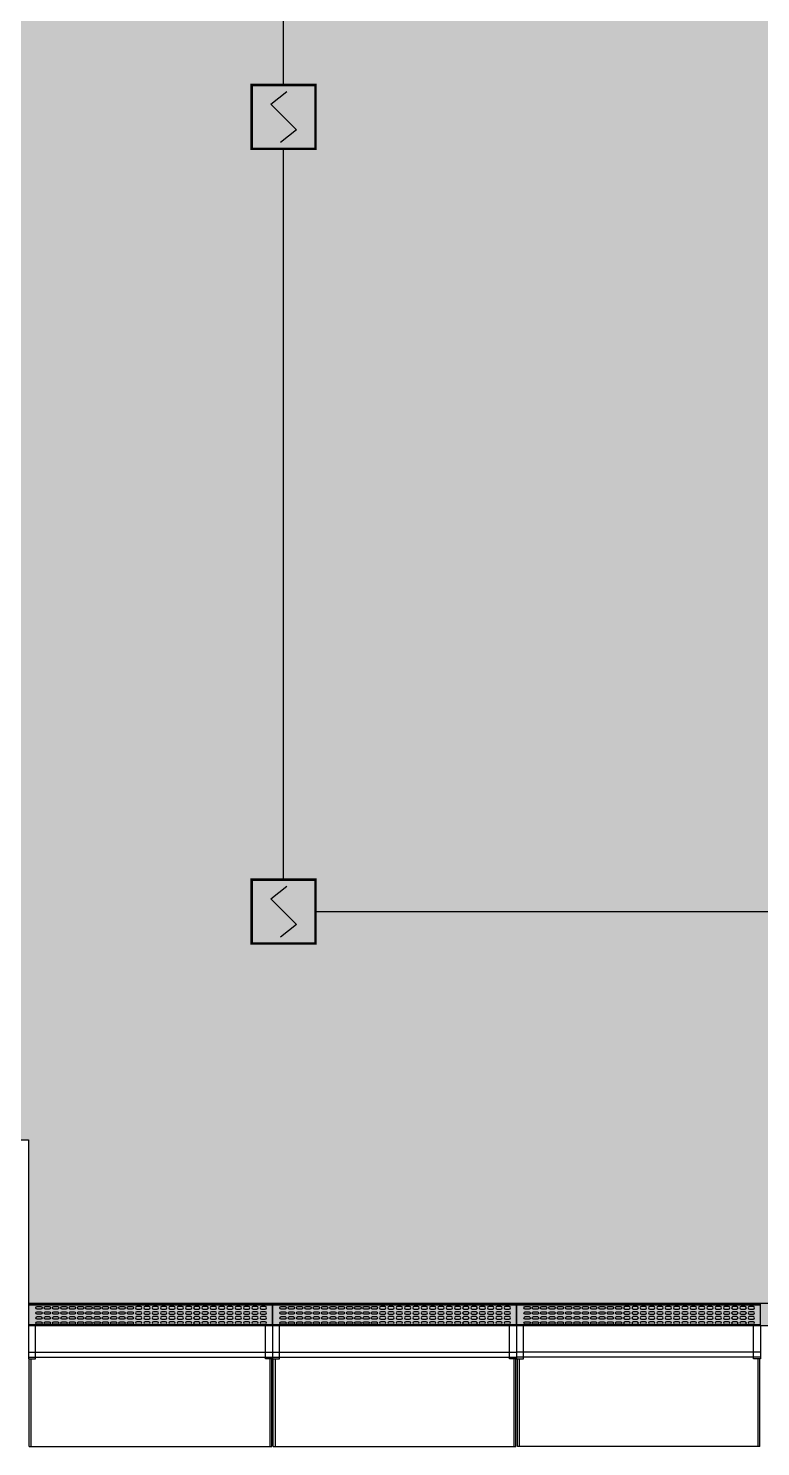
# Model space of a CAD drawing. Extents: x -284868 to 304789, y -137694 to 137894.
# Drawn here: x 217338 to 223068, y -119538 to -108435 of the extents above; entities that cross this region are included whole.
import ezdxf
from ezdxf.enums import TextEntityAlignment as Align

# ---------------------------------------------------------------- set-up
doc = ezdxf.new("R2010")
doc.units = 0
doc.layers.get('0').update_dxf_attribs({"linetype": 'CONTINUOUS'})
for name, color, linetype in [('0-窗', 11, 'CONTINUOUS'), ('0-非设计区域', 251, 'CONTINUOUS'), ('E-FIRE-CIRC', 120, 'CONTINUOUS'), ('E-FIRE-EQPM', 3, 'CONTINUOUS'), ('F-地漏', 8, 'CONTINUOUS'), ('WIRE-照明', 130, 'CONTINUOUS')]:
    doc.layers.add(name, color=color, linetype=linetype)
doc.styles.get("Standard").update_dxf_attribs({"font": 'GBENOR', "bigfont": 'GBCBIG'})

# ---------------------------------------------------------------- blocks, each defined once
blk = doc.blocks.new('A$C3B8026B3')
for p, q in [((27505, 950), (29305, 950)), ((29415, 950), (31215, 950)), ((33125, 950), (31325, 950))]:
    blk.add_line(p, q)
for points in [[(27450, 688), (27505, 688), (27505, 950), (27450, 950)], [(29360, 688), (29305, 688), (29305, 950), (29360, 950)], [(29360, 688), (29415, 688), (29415, 950), (29360, 950)], [(31270, 688), (31215, 688), (31215, 950), (31270, 950)], [(31270, 688), (31325, 688), (31325, 950), (31270, 950)], [(33180, 688), (33125, 688), (33125, 950), (33180, 950)]]:
    blk.add_lwpolyline(points, close=True)
for points in [[(27450, 738), (29360, 738)], [(27450, 700), (29360, 700)], [(29360, 738), (31270, 738)], [(29360, 700), (31270, 700)], [(33180, 738), (31270, 738)], [(33180, 700), (31270, 700)], [(27456, 0), (29354, 0)], [(29366, 0), (31264, 0)], [(33174, 0), (31276, 0)]]:
    blk.add_lwpolyline(points)
at = {"elevation": 0}
for points in [[(27456, 0), (27456, 688), (27470, 688), (27470, 0)], [(29354, 0), (29354, 688), (29339, 688), (29339, 0)], [(29366, 0), (29366, 688), (29380, 688), (29380, 0)], [(31264, 0), (31264, 688), (31249, 688), (31249, 0)], [(31276, 0), (31276, 688), (31290, 688), (31290, 0)], [(33174, 0), (33174, 688), (33159, 688), (33159, 0)]]:
    blk.add_lwpolyline(points, dxfattribs=at)
blk = doc.blocks.new('A$C06C71976')
for p, q in [((-1904, 160, 0), (0, 160)), ((-1904, 158, 0), (0, 158))]:
    blk.add_line(p, q)
blk.add_lwpolyline([(-1904, 171), (0, 171), (0, 0), (-1904, 0)], close=True)
for points in [[(-1839, 144), (-1809, 144, -1), (-1809, 124), (-1839, 124, -0.999999)], [(-1774, 144), (-1744, 144, -1), (-1744, 124), (-1774, 124, -0.999999)], [(-1709, 144), (-1679, 144, -1), (-1679, 124), (-1709, 124, -0.999999)], [(-1644, 144), (-1614, 144, -1), (-1614, 124), (-1644, 124, -0.999999)], [(-1579, 144), (-1549, 144, -1), (-1549, 124), (-1579, 124, -0.999999)], [(-1514, 144), (-1484, 144, -1), (-1484, 124), (-1514, 124, -0.999999)], [(-1449, 144), (-1419, 144, -1), (-1419, 124), (-1449, 124, -0.999999)], [(-1384, 144), (-1354, 144, -1), (-1354, 124), (-1384, 124, -0.999999)], [(-1319, 144), (-1289, 144, -1), (-1289, 124), (-1319, 124, -0.999999)], [(-1254, 144), (-1224, 144, -1), (-1224, 124), (-1254, 124, -0.999999)], [(-1189, 144), (-1159, 144, -1), (-1159, 124), (-1189, 124, -0.999999)], [(-1124, 144), (-1094, 144, -1), (-1094, 124), (-1124, 124, -0.999999)], [(-1029, 144), (-1059, 144, 1), (-1059, 124), (-1029, 124, 0.999999)], [(-964, 144), (-994, 144, 1), (-994, 124), (-964, 124, 0.999999)], [(-899, 144), (-929, 144, 1), (-929, 124), (-899, 124, 0.999999)], [(-834, 144), (-864, 144, 1), (-864, 124), (-834, 124, 0.999999)], [(-769, 144), (-799, 144, 1), (-799, 124), (-769, 124, 0.999999)], [(-704, 144), (-734, 144, 1), (-734, 124), (-704, 124, 0.999999)], [(-639, 144), (-669, 144, 1), (-669, 124), (-639, 124, 0.999999)], [(-574, 144), (-604, 144, 1), (-604, 124), (-574, 124, 0.999999)], [(-509, 144), (-539, 144, 1), (-539, 124), (-509, 124, 0.999999)], [(-444, 144), (-474, 144, 1), (-474, 124), (-444, 124, 0.999999)], [(-379, 144), (-409, 144, 1), (-409, 124), (-379, 124, 0.999999)], [(-314, 144), (-344, 144, 1), (-344, 124), (-314, 124, 0.999999)], [(-249, 144), (-279, 144, 1), (-279, 124), (-249, 124, 0.999999)], [(-184, 144), (-214, 144, 1), (-214, 124), (-184, 124, 0.999999)], [(-119, 144), (-149, 144, 1), (-149, 124), (-119, 124, 0.999999)], [(-54, 144), (-84, 144, 1), (-84, 124), (-54, 124, 0.999999)], [(-1839, 104), (-1809, 104, -1), (-1809, 84), (-1839, 84, -0.999999)], [(-1839, 65), (-1809, 65, -1), (-1809, 45), (-1839, 45, -0.999999)], [(-1839, 25), (-1809, 25, -1), (-1809, 5), (-1839, 5, -0.999999)], [(-1774, 104), (-1744, 104, -1), (-1744, 84), (-1774, 84, -0.999999)], [(-1774, 65), (-1744, 65, -1), (-1744, 45), (-1774, 45, -0.999999)], [(-1774, 25), (-1744, 25, -1), (-1744, 5), (-1774, 5, -0.999999)], [(-1709, 104), (-1679, 104, -1), (-1679, 84), (-1709, 84, -0.999999)], [(-1709, 65), (-1679, 65, -1), (-1679, 45), (-1709, 45, -0.999999)], [(-1709, 25), (-1679, 25, -1), (-1679, 5), (-1709, 5, -0.999999)], [(-1644, 104), (-1614, 104, -1), (-1614, 84), (-1644, 84, -0.999999)], [(-1644, 65), (-1614, 65, -1), (-1614, 45), (-1644, 45, -0.999999)], [(-1644, 25), (-1614, 25, -1), (-1614, 5), (-1644, 5, -0.999999)], [(-1579, 104), (-1549, 104, -1), (-1549, 84), (-1579, 84, -0.999999)], [(-1579, 65), (-1549, 65, -1), (-1549, 45), (-1579, 45, -0.999999)], [(-1579, 25), (-1549, 25, -1), (-1549, 5), (-1579, 5, -0.999999)], [(-1514, 104), (-1484, 104, -1), (-1484, 84), (-1514, 84, -0.999999)], [(-1514, 65), (-1484, 65, -1), (-1484, 45), (-1514, 45, -0.999999)], [(-1514, 25), (-1484, 25, -1), (-1484, 5), (-1514, 5, -0.999999)], [(-1449, 104), (-1419, 104, -1), (-1419, 84), (-1449, 84, -0.999999)], [(-1449, 65), (-1419, 65, -1), (-1419, 45), (-1449, 45, -0.999999)], [(-1449, 25), (-1419, 25, -1), (-1419, 5), (-1449, 5, -0.999999)], [(-1384, 104), (-1354, 104, -1), (-1354, 84), (-1384, 84, -0.999999)], [(-1384, 65), (-1354, 65, -1), (-1354, 45), (-1384, 45, -0.999999)], [(-1384, 25), (-1354, 25, -1), (-1354, 5), (-1384, 5, -0.999999)], [(-1319, 104), (-1289, 104, -1), (-1289, 84), (-1319, 84, -0.999999)], [(-1319, 65), (-1289, 65, -1), (-1289, 45), (-1319, 45, -0.999999)], [(-1319, 25), (-1289, 25, -1), (-1289, 5), (-1319, 5, -0.999999)], [(-1254, 104), (-1224, 104, -1), (-1224, 84), (-1254, 84, -0.999999)], [(-1254, 65), (-1224, 65, -1), (-1224, 45), (-1254, 45, -0.999999)], [(-1254, 25), (-1224, 25, -1), (-1224, 5), (-1254, 5, -0.999999)], [(-1189, 104), (-1159, 104, -1), (-1159, 84), (-1189, 84, -0.999999)], [(-1189, 65), (-1159, 65, -1), (-1159, 45), (-1189, 45, -0.999999)], [(-1189, 25), (-1159, 25, -1), (-1159, 5), (-1189, 5, -0.999999)], [(-1124, 104), (-1094, 104, -1), (-1094, 84), (-1124, 84, -0.999999)], [(-1124, 65), (-1094, 65, -1), (-1094, 45), (-1124, 45, -0.999999)], [(-1124, 25), (-1094, 25, -1), (-1094, 5), (-1124, 5, -0.999999)], [(-1029, 104), (-1059, 104, 1), (-1059, 84), (-1029, 84, 0.999999)], [(-1029, 65), (-1059, 65, 1), (-1059, 45), (-1029, 45, 0.999999)], [(-1029, 25), (-1059, 25, 1), (-1059, 5), (-1029, 5, 0.999999)], [(-964, 104), (-994, 104, 1), (-994, 84), (-964, 84, 0.999999)], [(-964, 65), (-994, 65, 1), (-994, 45), (-964, 45, 0.999999)], [(-964, 25), (-994, 25, 1), (-994, 5), (-964, 5, 0.999999)], [(-899, 104), (-929, 104, 1), (-929, 84), (-899, 84, 0.999999)], [(-899, 65), (-929, 65, 1), (-929, 45), (-899, 45, 0.999999)], [(-899, 25), (-929, 25, 1), (-929, 5), (-899, 5, 0.999999)], [(-834, 104), (-864, 104, 1), (-864, 84), (-834, 84, 0.999999)], [(-834, 65), (-864, 65, 1), (-864, 45), (-834, 45, 0.999999)], [(-834, 25), (-864, 25, 1), (-864, 5), (-834, 5, 0.999999)], [(-769, 104), (-799, 104, 1), (-799, 84), (-769, 84, 0.999999)], [(-769, 65), (-799, 65, 1), (-799, 45), (-769, 45, 0.999999)], [(-769, 25), (-799, 25, 1), (-799, 5), (-769, 5, 0.999999)], [(-704, 104), (-734, 104, 1), (-734, 84), (-704, 84, 0.999999)], [(-704, 65), (-734, 65, 1), (-734, 45), (-704, 45, 0.999999)], [(-704, 25), (-734, 25, 1), (-734, 5), (-704, 5, 0.999999)], [(-639, 104), (-669, 104, 1), (-669, 84), (-639, 84, 0.999999)], [(-639, 65), (-669, 65, 1), (-669, 45), (-639, 45, 0.999999)], [(-639, 25), (-669, 25, 1), (-669, 5), (-639, 5, 0.999999)], [(-574, 104), (-604, 104, 1), (-604, 84), (-574, 84, 0.999999)], [(-574, 65), (-604, 65, 1), (-604, 45), (-574, 45, 0.999999)], [(-574, 25), (-604, 25, 1), (-604, 5), (-574, 5, 0.999999)], [(-509, 104), (-539, 104, 1), (-539, 84), (-509, 84, 0.999999)], [(-509, 65), (-539, 65, 1), (-539, 45), (-509, 45, 0.999999)], [(-509, 25), (-539, 25, 1), (-539, 5), (-509, 5, 0.999999)], [(-444, 104), (-474, 104, 1), (-474, 84), (-444, 84, 0.999999)], [(-444, 65), (-474, 65, 1), (-474, 45), (-444, 45, 0.999999)], [(-444, 25), (-474, 25, 1), (-474, 5), (-444, 5, 0.999999)], [(-379, 104), (-409, 104, 1), (-409, 84), (-379, 84, 0.999999)], [(-379, 65), (-409, 65, 1), (-409, 45), (-379, 45, 0.999999)], [(-379, 25), (-409, 25, 1), (-409, 5), (-379, 5, 0.999999)], [(-314, 104), (-344, 104, 1), (-344, 84), (-314, 84, 0.999999)], [(-314, 65), (-344, 65, 1), (-344, 45), (-314, 45, 0.999999)], [(-314, 25), (-344, 25, 1), (-344, 5), (-314, 5, 0.999999)], [(-249, 104), (-279, 104, 1), (-279, 84), (-249, 84, 0.999999)], [(-249, 65), (-279, 65, 1), (-279, 45), (-249, 45, 0.999999)], [(-249, 25), (-279, 25, 1), (-279, 5), (-249, 5, 0.999999)], [(-184, 104), (-214, 104, 1), (-214, 84), (-184, 84, 0.999999)], [(-184, 65), (-214, 65, 1), (-214, 45), (-184, 45, 0.999999)], [(-184, 25), (-214, 25, 1), (-214, 5), (-184, 5, 0.999999)], [(-119, 104), (-149, 104, 1), (-149, 84), (-119, 84, 0.999999)], [(-119, 65), (-149, 65, 1), (-149, 45), (-119, 45, 0.999999)], [(-119, 25), (-149, 25, 1), (-149, 5), (-119, 5, 0.999999)], [(-54, 104), (-84, 104, 1), (-84, 84), (-54, 84, 0.999999)], [(-54, 65), (-84, 65, 1), (-84, 45), (-54, 45, 0.999999)], [(-54, 25), (-84, 25, 1), (-84, 5), (-54, 5, 0.999999)]]:
    blk.add_lwpolyline(points, format="xyb", close=True)
blk = doc.blocks.new('A$C678165FB')
blk.add_lwpolyline([(-10300, -530), (530, -530), (530, 3800)])
for p in [(-8393, -700), (-6483, -700), (-4573, -700)]:
    blk.add_blockref('A$C06C71976', p)
blk = doc.blocks.new('$equip$00002649')
for p, q in [((-0.5, 0.5), (-0.5, -0.5)), ((0.5, 0.5), (-0.5, 0.5)), ((0.5, -0.5), (0.5, 0.5)), ((-0.2, 0.2), (0.05, 0.4)), ((0, 0), (-0.2, 0.2)), ((0, 0), (0.2, -0.2)), ((0.2, -0.2), (-0.05, -0.4)), ((-0.5, -0.5), (0.5, -0.5))]:
    blk.add_line(p, q)
at = {"const_width": 0.04}
blk.add_lwpolyline([(-0.5, 0.5), (0.5, 0.5), (0.5, -0.5), (-0.5, -0.5), (-0.5, 0.5), (0.5, 0.5)], dxfattribs=at)
for p in [(0, 0.5), (-0.5, 0), (0.5, 0), (0, -0.5)]:
    blk.add_point(p)
at = {"color": 7, "flags": 1}
for tag, height, p in [('A', 0.00002, (0, 0)), ('B', 0.4, (0.762, -0.208))]:
    blk.add_attdef(tag, text='', height=height, dxfattribs=at).set_placement(p, align=Align.MIDDLE_CENTER)
blk = doc.blocks.new('A$Ca154d7f9')
at = {"layer": 'E-FIRE-CIRC', "linetype": 'Continuous'}
for p, q in [((16747, -15991), (16747, -12442)), ((16747, -22212), (16747, -16491)), ((16997, -22462), (22415, -22462))]:
    blk.add_line(p, q, dxfattribs=at)
at = {"layer": 'E-FIRE-EQPM', "xscale": 500, "yscale": 500, "zscale": 500}
for p in [(16747, -16241), (16747, -22462)]:
    blk.add_blockref('$equip$00002649', p, dxfattribs=at)

msp = doc.modelspace()

# ---------------------------------------------------------------- hatches: boundary and pattern name
at = {"layer": '0-非设计区域', "ltscale": 3}
h = msp.add_hatch(dxfattribs=at)
h.set_pattern_fill('ANGLE', color=256, scale=100)
h.set_pattern_definition([(0, (-222963.06, 278012.8), (0, 698.5), [508, -190.5]), (90, (-222963.06, 278012.8), (-698.5, 4e-14), [508, -190.5])])
h.paths.add_polyline_path([(202688, -67386), (202688, -75488), (200388, -75488), (200388, -94382), (202188, -94382), (202188, -95588), (211788, -95588), (211788, -99388), (208238, -99388), (208238, -99688), (202188, -99688), (202188, -103688), (211188, -103688), (211188, -106368), (216488, -106368), (216488, -117136), (217338, -117136), (217338, -118589), (228338, -118589), (228338, -65088), (217338, -65088), (217338, -67386), (215838, -67386), (215838, -65088), (203338, -65088), (203338, -67386)])

# ---------------------------------------------------------------- linework, layer by layer
msp.add_lwpolyline([(211788, -95588), (211788, -99388), (208238, -99388), (208238, -99688), (202188, -99688), (202188, -103688), (211188, -103688), (211188, -106368), (216488, -106368), (216488, -117136), (217338, -117136), (217338, -118589), (228338, -118589), (228338, -65088)], dxfattribs=at)

# ---------------------------------------------------------------- block references
at = {"layer": '0-窗'}
msp.add_blockref('A$C3B8026B3', (189888, -119538), dxfattribs=at)
at = {"layer": 'F-地漏'}
msp.add_blockref('A$C678165FB', (227638, -117886), dxfattribs=at)
at = {"layer": 'WIRE-照明'}
msp.add_blockref('A$Ca154d7f9', (202588, -92888), dxfattribs=at)

doc.saveas('drawing.dxf')
